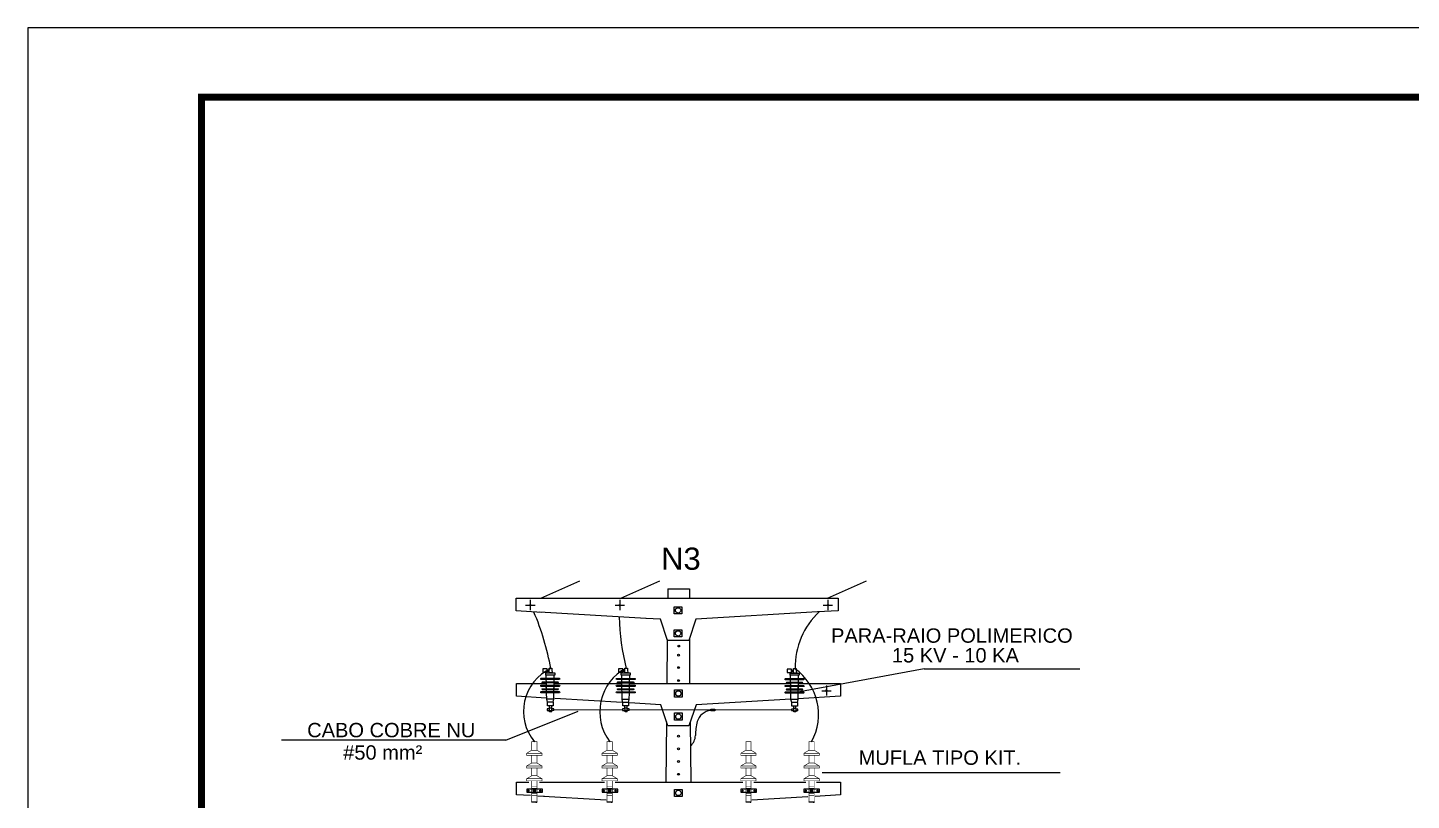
# Model space of a CAD drawing. Header units: metres. Extents: x 4188.7 to 4272.1, y 2012.8 to 2020.9.
# Drawn here: x 4212.782 to 4216.593, y 2018.722 to 2020.85 of the extents above; entities that cross this region are included whole.
import ezdxf

# ---------------------------------------------------------------- set-up
doc = ezdxf.new("R2010")
doc.units = ezdxf.units.M
doc.linetypes.add('DIVIDE', pattern=[1.25, 0.5, -0.25, 0, -0.25, 0, -0.25])
for name, color, linetype in [('A-PARED', 7, 'Continuous'), ('ARQ-FOLHA', 7, 'Continuous'), ('CONDUTOR', 5, 'Continuous'), ('ELEMENTO', 7, 'Continuous'), ('FIOS', 7, 'Continuous'), ('FORMATO_LEGENDA', 7, 'Continuous'), ('TRAFO', 7, 'Continuous')]:
    doc.layers.add(name, color=color, linetype=linetype)
doc.styles.add('arial', font='arial.ttf')

# ---------------------------------------------------------------- blocks, each defined once
blk = doc.blocks.new('FOLHA A2')
at = {"layer": 'ARQ-FOLHA'}
for p, q in [((594, 0), (0, 0)), ((0, 0), (0, -420))]:
    blk.add_line(p, q, dxfattribs=at)
at = {"layer": 'ARQ-FOLHA', "const_width": 1}
blk.add_lwpolyline([(25, -410), (584, -410), (584, -10), (25, -10), (25, -410)], dxfattribs=at)
blk = doc.blocks.new('A$C33E61EA1')
at = {"layer": 'ELEMENTO', "ltscale": 100}
h = blk.add_hatch(color=256, dxfattribs=at)
edge = h.paths.add_edge_path(flags=16)
edge.add_arc((1.55, 2.26), 0.0835, 0, 360)
edge = h.paths.add_edge_path()
edge.add_arc((1.55, 2.26), 0.205, 0, 360)
at = {"layer": 'ELEMENTO', "const_width": 0.121}
for points in [[(2.05, 10.16), (2.05, 11.82), (1.05, 11.82), (1.05, 10.16)], [(0.06, 9.16), (0.06, 9.56), (3.04, 9.56), (3.04, 9.16)], [(0.06, 7.08), (0.06, 6.68), (3.04, 6.68), (3.04, 7.08)], [(0.06, 4.59), (0.06, 4.19), (3.04, 4.19), (3.04, 4.59)]]:
    blk.add_lwpolyline(points, close=True, dxfattribs=at)
at = {"layer": 'ELEMENTO'}
for points, const_width in [([(0.06, 9.56), (1.05, 10.16)], 0.121), ([(1.05, 9.16), (1.05, 7.67), (2.05, 7.67), (2.05, 9.16)], 0.121), ([(2.05, 10.16), (3.04, 9.56)], 0.121), ([(0.06, 7.08), (1.05, 7.67)], 0.121), ([(1.05, 6.68), (1.05, 5.19), (2.05, 5.19), (2.05, 6.68)], 0.121), ([(2.05, 7.67), (3.04, 7.08)], 0.121), ([(0.06, 4.59), (1.05, 5.19)], 0.121), ([(1.05, 4.19), (1.05, 0.12), (2.05, 0.12), (2.05, 4.19)], 0.121), ([(1.05, 3.15), (2.05, 3.15)], 0.0968), ([(1.05, 2.76), (2.05, 2.76)], 0.0968), ([(2.05, 5.19), (3.04, 4.59)], 0.121), ([(1.05, 1.76), (2.05, 1.76)], 0.0968), ([(1.05, 1.37), (2.05, 1.37)], 0.0968)]:
    blk.add_lwpolyline(points, dxfattribs=dict(at, const_width=const_width))
at = {"layer": 'ELEMENTO', "linetype": 'Continuous'}
for points in [[(1.07, 0), (1.07, 0.12)], [(1.07, 0.12), (1.18, 0.12)], [(1.07, 0.12), (1.18, 0.12)], [(1.18, 0), (1.07, 0)], [(1.18, 0.12), (1.55, 0.12)], [(1.55, 0), (1.18, 0)], [(1.55, 0.12), (1.85, 0.12)], [(1.85, 0), (1.55, 0)], [(1.85, 0.12), (2.03, 0.12)], [(1.85, 0.12), (2.03, 0.12)], [(1.85, 0), (2.03, 0)], [(2.03, 0.12), (2.03, 0)]]:
    blk.add_lwpolyline(points, dxfattribs=at)
at = {"layer": 'ELEMENTO'}
for radius in [0.205, 0.0835]:
    blk.add_circle((1.55, 2.26), radius, dxfattribs=at)

msp = doc.modelspace()

# ---------------------------------------------------------------- linework, layer by layer
at = {"color": 7, "linetype": 'Continuous'}
for p, q in [((4214.54517, 2019.30386), (4214.54487, 2019.27845)), ((4214.54517, 2019.30386), (4214.54487, 2019.27845)), ((4214.54517, 2019.30386), (4214.54487, 2019.27845)), ((4214.54517, 2019.30386), (4214.54493, 2019.27845)), ((4214.60478, 2019.30386), (4214.60478, 2019.27845)), ((4214.60478, 2019.30386), (4214.60478, 2019.27845)), ((4214.60478, 2019.30386), (4214.60478, 2019.27845)), ((4214.12728, 2019.27845), (4214.19527, 2019.27845)), ((4214.12728, 2019.24354), (4214.12728, 2019.27845)), ((4214.19817, 2019.23939), (4214.12728, 2019.24354)), ((4214.19175, 2019.27845), (4214.48362, 2019.27845)), ((4214.48379, 2019.27845), (4214.95771, 2019.27845)), ((4215.01427, 2019.24396), (4214.95731, 2019.24063)), ((4214.95771, 2019.27845), (4215.01427, 2019.27888)), ((4215.01427, 2019.27888), (4215.01427, 2019.24396)), ((4214.48509, 2019.22259), (4214.19175, 2019.23976)), ((4214.52494, 2019.22026), (4214.48495, 2019.2226)), ((4214.54433, 2019.16207), (4214.52494, 2019.22026)), ((4214.62193, 2019.22026), (4214.60253, 2019.16207)), ((4214.95731, 2019.24063), (4214.62193, 2019.22026)), ((4214.60478, 2019.16883), (4214.60478, 2019.04278)), ((4214.54351, 2019.16453), (4214.54206, 2019.04278)), ((4214.60253, 2019.16207), (4214.54433, 2019.16207)), ((4214.12806, 2019.04303), (4214.2112, 2019.04303)), ((4214.12806, 2019.00811), (4214.12806, 2019.04303)), ((4214.23141, 2019.04303), (4214.41936, 2019.04303)), ((4214.43958, 2019.04303), (4214.4844, 2019.04303)), ((4214.48457, 2019.04303), (4214.88395, 2019.04303)), ((4214.90476, 2019.04303), (4215.02036, 2019.04303)), ((4215.02036, 2019.04303), (4215.02036, 2019.00811)), ((4215.02036, 2019.04303), (4215.02036, 2019.00812)), ((4214.21036, 2019.00329), (4214.12806, 2019.00811)), ((4214.4196, 2018.99105), (4214.234, 2019.00191)), ((4214.52572, 2018.98484), (4214.43968, 2018.98987)), ((4214.54512, 2018.92664), (4214.52572, 2018.98484)), ((4214.62271, 2018.98484), (4214.60331, 2018.92664)), ((4214.88423, 2019.00032), (4214.62271, 2018.98484)), ((4215.02036, 2019.00811), (4214.90391, 2019.00129)), ((4214.54126, 2018.93819), (4214.53937, 2018.77147)), ((4214.60331, 2018.92664), (4214.54512, 2018.92664)), ((4214.60901, 2018.77147), (4214.60712, 2018.93808)), ((4214.12808, 2018.77147), (4214.1618, 2018.77147)), ((4214.12808, 2018.73655), (4214.12808, 2018.77147)), ((4214.19167, 2018.77147), (4214.3703, 2018.77147)), ((4214.40001, 2018.77147), (4214.75212, 2018.77147)), ((4214.78181, 2018.77147), (4214.9254, 2018.77147)), ((4214.95483, 2018.77147), (4215.02036, 2018.77147)), ((4215.02036, 2018.77147), (4215.02036, 2018.73655)), ((4214.16723, 2018.73458), (4214.12808, 2018.73655)), ((4214.37555, 2018.72207), (4214.18668, 2018.73344)), ((4214.20576, 2018.73232), (4214.18668, 2018.73344)), ((4214.93076, 2018.73131), (4214.7767, 2018.72229)), ((4215.02036, 2018.73655), (4214.95123, 2018.73251))]:
    msp.add_line(p, q, dxfattribs=at)
at = {"color": 7}
for p, q in [((4214.54517, 2019.30386), (4214.60478, 2019.30386)), ((4214.54517, 2019.30386), (4214.60282, 2019.30386)), ((4214.54517, 2019.30386), (4214.60478, 2019.30386)), ((4214.19943, 2018.75214), (4214.15638, 2018.75214)), ((4214.15638, 2018.75214), (4214.15638, 2018.74418)), ((4214.19943, 2018.74418), (4214.19943, 2018.75214)), ((4214.40693, 2018.75214), (4214.36388, 2018.75214)), ((4214.36388, 2018.75214), (4214.36388, 2018.74418)), ((4214.40693, 2018.74418), (4214.40693, 2018.75214)), ((4214.78925, 2018.75214), (4214.7462, 2018.75214)), ((4214.7462, 2018.75214), (4214.7462, 2018.74418)), ((4214.78925, 2018.74418), (4214.78925, 2018.75214)), ((4214.92014, 2018.75214), (4214.92014, 2018.74418)), ((4214.96319, 2018.75214), (4214.92014, 2018.75214)), ((4214.96319, 2018.74418), (4214.96319, 2018.75214)), ((4214.15638, 2018.74418), (4214.19943, 2018.74418)), ((4214.36388, 2018.74418), (4214.40693, 2018.74418)), ((4214.7462, 2018.74418), (4214.78925, 2018.74418)), ((4214.92014, 2018.74418), (4214.96319, 2018.74418))]:
    msp.add_line(p, q, dxfattribs=at)
at = {"color": 7, "linetype": 'DIVIDE'}
for p, q in [((4214.15347, 2019.25906), (4214.17919, 2019.25906)), ((4214.16619, 2019.27353), (4214.16619, 2019.2457)), ((4214.39991, 2019.25906), (4214.42563, 2019.25906)), ((4214.41264, 2019.27353), (4214.41264, 2019.2457)), ((4214.97329, 2019.25906), (4214.99902, 2019.25906)), ((4214.98602, 2019.27353), (4214.98602, 2019.2457)), ((4214.96902, 2019.02363), (4214.99474, 2019.02363)), ((4214.98175, 2019.0381), (4214.98175, 2019.01027))]:
    msp.add_line(p, q, dxfattribs=at)
for p, q in [((4214.21025, 2019.05776), (4214.21008, 2019.06684)), ((4214.21044, 2019.04784), (4214.21032, 2019.05429)), ((4214.21766, 2019.08066), (4214.21862, 2019.08297)), ((4214.21766, 2019.07648), (4214.21862, 2019.07434)), ((4214.22569, 2019.08073), (4214.22686, 2019.07262)), ((4214.23183, 2019.04784), (4214.23196, 2019.05429)), ((4214.23203, 2019.05776), (4214.23222, 2019.06684)), ((4214.41822, 2019.0576), (4214.41805, 2019.06668)), ((4214.41841, 2019.04769), (4214.41829, 2019.05413)), ((4214.42562, 2019.0805), (4214.42659, 2019.08281)), ((4214.42562, 2019.07632), (4214.42659, 2019.07418)), ((4214.43366, 2019.08058), (4214.43483, 2019.07246)), ((4214.4398, 2019.04769), (4214.43993, 2019.05413)), ((4214.44, 2019.0576), (4214.44018, 2019.06668)), ((4214.88327, 2019.05695), (4214.88309, 2019.06602)), ((4214.88346, 2019.04703), (4214.88334, 2019.05347)), ((4214.89067, 2019.07984), (4214.89164, 2019.08215)), ((4214.89067, 2019.07566), (4214.89164, 2019.07352)), ((4214.89871, 2019.07992), (4214.89988, 2019.07181)), ((4214.90485, 2019.04703), (4214.90498, 2019.05347)), ((4214.90505, 2019.05695), (4214.90523, 2019.06602)), ((4214.21044, 2019.0292), (4214.21032, 2019.03565)), ((4214.21061, 2019.03912), (4214.2105, 2019.04487)), ((4214.2108, 2019.0292), (4214.21068, 2019.03565)), ((4214.21096, 2019.02112), (4214.21086, 2019.02623)), ((4214.21137, 2018.99998), (4214.21112, 2019.01763)), ((4214.23085, 2018.99998), (4214.23121, 2019.01765)), ((4214.23128, 2019.02112), (4214.23139, 2019.02623)), ((4214.23145, 2019.0292), (4214.23158, 2019.03565)), ((4214.23165, 2019.03912), (4214.23177, 2019.04487)), ((4214.23183, 2019.0292), (4214.23196, 2019.03565)), ((4214.41841, 2019.02904), (4214.41829, 2019.03549)), ((4214.41858, 2019.03896), (4214.41847, 2019.04471)), ((4214.41877, 2019.02904), (4214.41865, 2019.03549)), ((4214.41893, 2019.02096), (4214.41883, 2019.02607)), ((4214.41933, 2018.99983), (4214.41908, 2019.01747)), ((4214.43882, 2018.99983), (4214.43918, 2019.01749)), ((4214.43925, 2019.02096), (4214.43935, 2019.02607)), ((4214.43942, 2019.02904), (4214.43955, 2019.03549)), ((4214.43962, 2019.03896), (4214.43974, 2019.04471)), ((4214.4398, 2019.02904), (4214.43993, 2019.03549)), ((4214.88346, 2019.02838), (4214.88334, 2019.03483)), ((4214.88363, 2019.0383), (4214.88352, 2019.04405)), ((4214.88382, 2019.02838), (4214.8837, 2019.03483)), ((4214.88397, 2019.02031), (4214.88388, 2019.02541)), ((4214.88438, 2018.99917), (4214.88413, 2019.01681)), ((4214.90387, 2018.99917), (4214.90423, 2019.01683)), ((4214.9043, 2019.02031), (4214.9044, 2019.02541)), ((4214.90446, 2019.02838), (4214.9046, 2019.03483)), ((4214.90467, 2019.0383), (4214.90478, 2019.04405)), ((4214.90485, 2019.02838), (4214.90498, 2019.03483)), ((4214.21354, 2018.9916), (4214.21137, 2018.99998)), ((4214.23085, 2018.99998), (4214.21137, 2018.99998)), ((4214.21333, 2018.98188), (4214.21333, 2018.99161)), ((4214.22884, 2018.98188), (4214.21333, 2018.98188)), ((4214.229, 2018.99161), (4214.21354, 2018.9916)), ((4214.21915, 2018.96578), (4214.2191, 2018.9818)), ((4214.2252, 2018.96578), (4214.22515, 2018.9818)), ((4214.22884, 2018.99163), (4214.22884, 2018.98188)), ((4214.229, 2018.99161), (4214.23085, 2018.99998)), ((4214.43882, 2018.99983), (4214.41933, 2018.99983)), ((4214.42151, 2018.99144), (4214.41933, 2018.99983)), ((4214.4213, 2018.98172), (4214.4213, 2018.99146)), ((4214.4368, 2018.98172), (4214.4213, 2018.98172)), ((4214.43697, 2018.99146), (4214.42151, 2018.99144)), ((4214.42712, 2018.96563), (4214.42707, 2018.98164)), ((4214.43317, 2018.96563), (4214.43312, 2018.98164)), ((4214.4368, 2018.99147), (4214.4368, 2018.98172)), ((4214.43697, 2018.99146), (4214.43882, 2018.99983)), ((4214.90387, 2018.99917), (4214.88438, 2018.99917)), ((4214.88656, 2018.99078), (4214.88438, 2018.99917)), ((4214.88635, 2018.98106), (4214.88635, 2018.9908)), ((4214.90185, 2018.98106), (4214.88635, 2018.98106)), ((4214.90202, 2018.9908), (4214.88656, 2018.99078)), ((4214.89217, 2018.96497), (4214.89212, 2018.98098)), ((4214.89822, 2018.96497), (4214.89817, 2018.98098)), ((4214.90185, 2018.99081), (4214.90185, 2018.98106)), ((4214.90202, 2018.9908), (4214.90387, 2018.99917)), ((4214.21905, 2018.97382), (4214.21266, 2018.97382)), ((4214.21266, 2018.97382), (4214.21266, 2018.96946)), ((4214.21266, 2018.96946), (4214.21905, 2018.96946)), ((4214.2251, 2018.97577), (4214.21911, 2018.97574)), ((4214.2251, 2018.96825), (4214.21911, 2018.96822)), ((4214.2251, 2018.96577), (4214.21915, 2018.96578)), ((4214.23065, 2018.97382), (4214.22518, 2018.97382)), ((4214.23066, 2018.9692), (4214.22519, 2018.9692)), ((4214.23066, 2018.9692), (4214.23065, 2018.97382)), ((4214.42063, 2018.97366), (4214.42063, 2018.9693)), ((4214.42702, 2018.97366), (4214.42063, 2018.97366)), ((4214.42063, 2018.9693), (4214.42702, 2018.9693)), ((4214.43307, 2018.97562), (4214.42708, 2018.97559)), ((4214.43307, 2018.96809), (4214.42708, 2018.96806)), ((4214.43307, 2018.96561), (4214.42712, 2018.96563)), ((4214.43861, 2018.97366), (4214.43314, 2018.97366)), ((4214.43863, 2018.96905), (4214.43315, 2018.96905)), ((4214.43863, 2018.96905), (4214.43861, 2018.97366)), ((4214.89207, 2018.97301), (4214.88568, 2018.97301)), ((4214.88568, 2018.97301), (4214.88568, 2018.96864)), ((4214.88568, 2018.96864), (4214.89207, 2018.96864)), ((4214.89812, 2018.97496), (4214.89213, 2018.97493)), ((4214.89812, 2018.96743), (4214.89213, 2018.9674)), ((4214.89812, 2018.96495), (4214.89217, 2018.96497)), ((4214.90366, 2018.97301), (4214.89819, 2018.97301)), ((4214.90368, 2018.96839), (4214.8982, 2018.96839)), ((4214.90368, 2018.96839), (4214.90366, 2018.97301))]:
    msp.add_line(p, q)
at = {"color": 7}
for points in [[(4214.56255, 2019.23534), (4214.56255, 2019.25491), (4214.58344, 2019.25491), (4214.58344, 2019.23534)], [(4214.56255, 2019.17186), (4214.56255, 2019.19143), (4214.58344, 2019.19143), (4214.58344, 2019.17186)], [(4214.56333, 2019.00622), (4214.56333, 2019.02578), (4214.58422, 2019.02578), (4214.58422, 2019.00622)], [(4214.56333, 2018.94273), (4214.56333, 2018.9623), (4214.58422, 2018.9623), (4214.58422, 2018.94273)], [(4214.66312, 2018.97303), (4214.67418, 2018.97303), (4214.67418, 2018.96808), (4214.66312, 2018.96808)], [(4214.56333, 2018.73226), (4214.56333, 2018.75183), (4214.58422, 2018.75183), (4214.58422, 2018.73226)]]:
    msp.add_lwpolyline(points, close=True, dxfattribs=at)
for points in [[(4214.24578, 2019.05429), (4214.1966, 2019.05429, -1), (4214.1966, 2019.05776), (4214.24578, 2019.05776, -1)], [(4214.45375, 2019.05413), (4214.40457, 2019.05413, -1), (4214.40457, 2019.0576), (4214.45375, 2019.0576, -1)], [(4214.9188, 2019.05347), (4214.86962, 2019.05347, -1), (4214.86962, 2019.05695), (4214.9188, 2019.05695, -1)], [(4214.24578, 2019.03565), (4214.1966, 2019.03565, -1), (4214.1966, 2019.03912), (4214.24578, 2019.03912, -1)], [(4214.24578, 2019.01765), (4214.1966, 2019.01765, -1), (4214.1966, 2019.02112), (4214.24578, 2019.02112, -1)], [(4214.24206, 2019.04487), (4214.19983, 2019.04487, -1), (4214.19983, 2019.04784), (4214.24206, 2019.04784, -1)], [(4214.24206, 2019.02623), (4214.19983, 2019.02623, -1), (4214.19983, 2019.0292), (4214.24206, 2019.0292, -1)], [(4214.45375, 2019.03549), (4214.40457, 2019.03549, -1), (4214.40457, 2019.03896), (4214.45375, 2019.03896, -1)], [(4214.45375, 2019.01749), (4214.40457, 2019.01749, -1), (4214.40457, 2019.02096), (4214.45375, 2019.02096, -1)], [(4214.45002, 2019.04471), (4214.4078, 2019.04471, -1), (4214.4078, 2019.04769), (4214.45002, 2019.04769, -1)], [(4214.45002, 2019.02607), (4214.4078, 2019.02607, -1), (4214.4078, 2019.02904), (4214.45002, 2019.02904, -1)], [(4214.9188, 2019.03483), (4214.86962, 2019.03483, -1), (4214.86962, 2019.0383), (4214.9188, 2019.0383, -1)], [(4214.9188, 2019.01683), (4214.86962, 2019.01683, -1), (4214.86962, 2019.02031), (4214.9188, 2019.02031, -1)], [(4214.91507, 2019.04405), (4214.87285, 2019.04405, -1), (4214.87285, 2019.04703), (4214.91507, 2019.04703, -1)], [(4214.91507, 2019.02541), (4214.87285, 2019.02541, -1), (4214.87285, 2019.02838), (4214.91507, 2019.02838, -1)]]:
    msp.add_lwpolyline(points, format="xyb", close=True)
for points in [[(4214.20111, 2019.07492), (4214.21283, 2019.07492), (4214.21283, 2019.08407), (4214.20111, 2019.08407)], [(4214.23343, 2019.06684), (4214.20864, 2019.06684), (4214.20864, 2019.07262), (4214.23343, 2019.07262)], [(4214.21251, 2019.08066), (4214.21766, 2019.08066), (4214.21766, 2019.07648), (4214.21251, 2019.07648)], [(4214.40907, 2019.07477), (4214.42079, 2019.07477), (4214.42079, 2019.08391), (4214.40907, 2019.08391)], [(4214.44139, 2019.06668), (4214.41661, 2019.06668), (4214.41661, 2019.07246), (4214.44139, 2019.07246)], [(4214.42047, 2019.0805), (4214.42562, 2019.0805), (4214.42562, 2019.07632), (4214.42047, 2019.07632)], [(4214.87412, 2019.07411), (4214.88584, 2019.07411), (4214.88584, 2019.08325), (4214.87412, 2019.08325)], [(4214.90644, 2019.06602), (4214.88166, 2019.06602), (4214.88166, 2019.07181), (4214.90644, 2019.07181)], [(4214.88552, 2019.07984), (4214.89067, 2019.07984), (4214.89067, 2019.07566), (4214.88552, 2019.07566)]]:
    msp.add_lwpolyline(points, close=True)
for points in [[(4214.21862, 2019.08297), (4214.21862, 2019.08548), (4214.22569, 2019.08548), (4214.22569, 2019.08073)], [(4214.22569, 2019.07262), (4214.21862, 2019.07262), (4214.21862, 2019.07434)], [(4214.42659, 2019.08281), (4214.42659, 2019.08532), (4214.43366, 2019.08532), (4214.43366, 2019.08058)], [(4214.43366, 2019.07246), (4214.42659, 2019.07246), (4214.42659, 2019.07418)], [(4214.89164, 2019.08215), (4214.89164, 2019.08466), (4214.89871, 2019.08466), (4214.89871, 2019.07992)], [(4214.89871, 2019.07181), (4214.89164, 2019.07181), (4214.89164, 2019.07352)]]:
    msp.add_lwpolyline(points)
at = {"color": 7, "linetype": 'Continuous'}
for centre, radius in [((4214.16612, 2019.2591), 0.00194), ((4214.41256, 2019.2591), 0.00194), ((4214.98594, 2019.2591), 0.00194), ((4214.57504, 2019.14673), 0.00258), ((4214.57491, 2019.12127), 0.00258), ((4214.57491, 2019.08717), 0.00258), ((4214.57491, 2019.05133), 0.00258), ((4214.98167, 2019.02367), 0.00194), ((4214.57472, 2018.8983), 0.00258), ((4214.57472, 2018.86332), 0.00258), ((4214.57472, 2018.82835), 0.00258), ((4214.57472, 2018.79338), 0.00258)]:
    msp.add_circle(centre, radius, dxfattribs=at)
at = {"color": 7}
for centre, radius in [((4214.57335, 2019.24497), 0.00738), ((4214.57335, 2019.18148), 0.00738), ((4214.57413, 2019.01584), 0.00738), ((4214.57413, 2018.95235), 0.00738), ((4214.16095, 2018.74806), 0.00181), ((4214.19417, 2018.74806), 0.00181), ((4214.36845, 2018.74806), 0.00181), ((4214.40166, 2018.74806), 0.00181), ((4214.57413, 2018.74189), 0.00738), ((4214.75076, 2018.74806), 0.00181), ((4214.78398, 2018.74806), 0.00181), ((4214.92471, 2018.74806), 0.00181), ((4214.95792, 2018.74806), 0.00181)]:
    msp.add_circle(centre, radius, dxfattribs=at)
at = {"layer": 'A-PARED', "color": 3}
for p, q in [((4214.23088, 2018.97143), (4214.4207, 2018.97136)), ((4214.43864, 2018.97143), (4214.88598, 2018.97078))]:
    msp.add_line(p, q, dxfattribs=at)
at = {"layer": 'A-PARED'}
msp.add_line((4214.09883, 2018.88747), (4213.48045, 2018.88747), dxfattribs=at)
at = {"layer": 'A-PARED', "color": 3}
for centre, radius, start, end in [((4214.7782, 2018.89948), 0.15717, 165.59992, 179.64945), ((4214.66881, 2018.92479), 0.04501, 97.47995, 162.17233), ((4214.58049, 2018.90145), 0.04055, 312.74157, 358.58201)]:
    msp.add_arc(centre, radius, start, end, dxfattribs=at)
at = {"layer": 'CONDUTOR'}
for p, q in [((4214.19514, 2019.27845), (4214.30291, 2019.32663)), ((4214.41549, 2019.27845), (4214.52326, 2019.32663)), ((4214.98532, 2019.27866), (4215.09262, 2019.32663))]:
    msp.add_line(p, q, dxfattribs=at)
for centre, radius, start, end in [((4213.49996, 2018.95269), 0.7348, 10.34672, 23.04986), ((4215.04457, 2019.24182), 0.63381, 181.35013, 194.35693), ((4215.10495, 2019.08835), 0.20904, 133.02813, 180.9985), ((4214.27748, 2018.96642), 0.13014, 114.82571, 219.7581), ((4214.49438, 2018.9653), 0.13683, 118.03297, 216.87616), ((4214.80495, 2018.95776), 0.15531, 331.30761, 54.53609)]:
    msp.add_arc(centre, radius, start, end, dxfattribs=at)
at = {"layer": 'FIOS'}
for p, q in [((4215.25085, 2019.08419), (4215.68, 2019.08419)), ((4214.97035, 2018.79816), (4215.62627, 2018.79816))]:
    msp.add_line(p, q, dxfattribs=at)
at = {"layer": 'FORMATO_LEGENDA'}
msp.add_line((4214.09883, 2018.88747), (4214.29784, 2018.96746), dxfattribs=at)
at = {"layer": 'TRAFO'}
msp.add_line((4215.25085, 2019.08419), (4214.89888, 2019.01845), dxfattribs=at)

# ---------------------------------------------------------------- block references
at = {"xscale": 0.01412980216546446, "yscale": 0.01412980216546446, "zscale": 0.01412980216546446}
for p in [(4214.15552, 2018.71616), (4214.36301, 2018.71616), (4214.74533, 2018.71616), (4214.91927, 2018.71616)]:
    msp.add_blockref('A$C33E61EA1', p, dxfattribs=at)
at = {"layer": 'ARQ-FOLHA', "xscale": 0.01916579205580684, "yscale": 0.01916579205580684, "zscale": 0.01916579205580684}
msp.add_blockref('FOLHA A2', (4212.78163, 2020.85025), dxfattribs=at)

# ---------------------------------------------------------------- texts
at = {"color": 7, "style": 'arial'}
msp.add_text('N3', height=0.061139, dxfattribs=at).set_placement((4214.52651, 2019.35676))
at = {"layer": 'CONDUTOR', "color": 5, "lineweight": 20, "style": 'arial'}
for s, height, p in [('PARA-RAIO POLIMERICO', 0.0395239, (4214.99477, 2019.15575)), ('15 KV - 10 KA', 0.0395239, (4215.16241, 2019.10141)), ('CABO COBRE NU', 0.0395239, (4213.55161, 2018.89537)), ('#50 mm²', 0.039524, (4213.65079, 2018.83365)), ('MUFLA TIPO KIT.', 0.0395239, (4215.07063, 2018.81939))]:
    msp.add_text(s, height=height, dxfattribs=at).set_placement(p)

doc.saveas('drawing.dxf')
